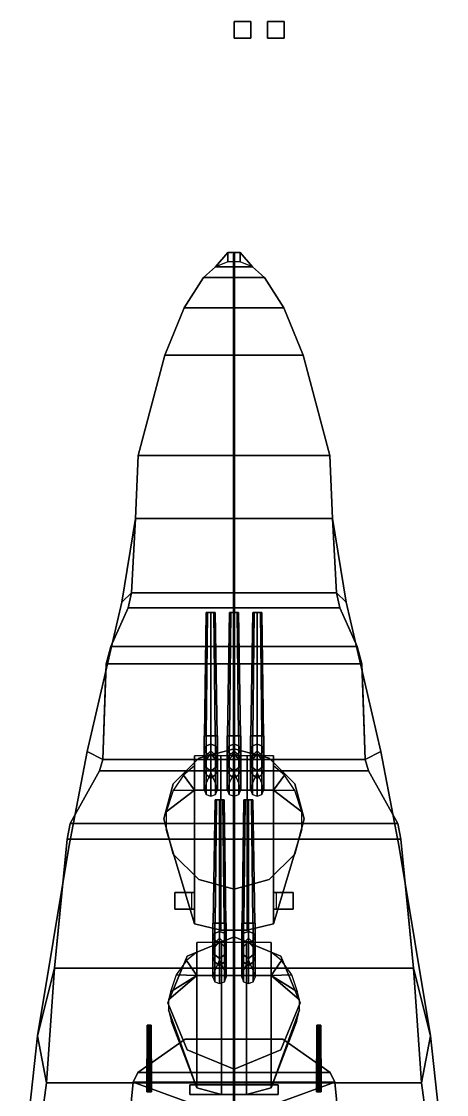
# Model space of a CAD drawing. Header units: millimetres. Extents: x -13 to 13, y -77 to 87.
# Drawn here: x -12.7 to 12.7, y 23 to 87.3 of the extents above; entities that cross this region are included whole.
import ezdxf

# ---------------------------------------------------------------- set-up
doc = ezdxf.new("R2010")
doc.units = ezdxf.units.MM
for name, color, linetype in [('gun', 1, 'Continuous'), ('sleeve', 5, 'Continuous'), ('superstructure', 3, 'Continuous'), ('turret', 2, 'Continuous')]:
    doc.layers.add(name, color=color, linetype=linetype)

msp = doc.modelspace()

# ---------------------------------------------------------------- linework, layer by layer
for points in [[(1, 87.35, 63.35), (1, 87.35, 62.35), (0, 87.35, 62.35), (0, 87.35, 63.35)], [(1, 87.35, 62.35), (1, 86.35, 62.35), (0, 86.35, 62.35), (0, 87.35, 62.35)], [(0, 87.35, 62.35), (0, 86.35, 62.35), (0, 86.35, 63.35), (0, 87.35, 63.35)], [(0, 87.35, 63.35), (0, 86.35, 63.35), (1, 86.35, 63.35), (1, 87.35, 63.35)], [(1, 86.35, 63.35), (1, 86.35, 62.35), (1, 87.35, 62.35), (1, 87.35, 63.35)], [(3, 87.35, 62.35), (3, 86.35, 62.35), (2, 86.35, 62.35), (2, 87.35, 62.35)], [(2, 87.35, 62.35), (2, 86.35, 62.35), (3, 86.35, 62.35), (3, 87.35, 62.35)], [(0, 86.35, 63.35), (0, 86.35, 62.35), (1, 86.35, 62.35), (1, 86.35, 63.35)], [(-0.37, 73.5, 5.84), (-1.1, 72.64, 5.74), (1.1, 72.64, 5.74), (0.37, 73.5, 5.84)], [(-0.37, 72.93), (-1.1, 72.64), (-1.1, 72.64, 5.74), (-0.37, 73.5, 5.84)], [(0.37, 73.5, 5.84), (0.37, 72.93), (-0.37, 72.93), (-0.37, 73.5, 5.84)], [(0, 73.47, 5.82), (-0.05, 73.42, 5.82), (-0.05, 73.42, 12.22), (0, 73.47, 12.22)], [(0, 73.47, 12.22), (-0.05, 73.42, 12.22), (0, 73.37, 12.22), (0.05, 73.42, 12.22)], [(-0.05, 73.42, 5.82), (0, 73.37, 5.82), (0, 73.37, 12.22), (-0.05, 73.42, 12.22)], [(0, 73.39, 7.67), (-0.02, 73.39, 7.65), (-0.02, 15.59, 28.44), (0, 15.59, 28.46)], [(-0.02, 73.39, 7.65), (0, 73.39, 7.63), (0, 15.59, 28.42), (-0.02, 15.59, 28.44)], [(0.05, 73.42, 5.82), (0, 73.47, 5.82), (0, 73.47, 12.22), (0.05, 73.42, 12.22)], [(0, 73.37, 5.82), (0.05, 73.42, 5.82), (0.05, 73.42, 12.22), (0, 73.37, 12.22)], [(0.02, 73.39, 7.65), (0, 73.39, 7.67), (0, 15.59, 28.46), (0.02, 15.59, 28.44)], [(0, 73.39, 7.63), (0.02, 73.39, 7.65), (0.02, 15.59, 28.44), (0, 15.59, 28.42)], [(1.1, 72.64, 5.74), (1.1, 72.64), (0.37, 72.93), (0.37, 73.5, 5.84)], [(1.82, 72, 5.73), (1.1, 72.64, 5.74), (-1.1, 72.64, 5.74), (-1.82, 72, 5.73)], [(-1.1, 72.64, 5.74), (-1.1, 72.64), (-1.82, 72), (-1.82, 72, 5.73)], [(1.82, 72), (1.1, 72.64), (1.1, 72.64, 5.74), (1.82, 72, 5.73)], [(-1.82, 72, 5.73), (-2.99, 70.18, 5.69), (2.99, 70.18, 5.69), (1.82, 72, 5.73)], [(-1.82, 72), (-2.99, 70.18), (-2.99, 70.18, 5.69), (-1.82, 72, 5.73)], [(2.99, 70.18, 5.69), (2.99, 70.18), (1.82, 72), (1.82, 72, 5.73)], [(4.15, 67.34, 5.68), (2.99, 70.18, 5.69), (-2.99, 70.18, 5.69), (-4.15, 67.34, 5.68)], [(-2.99, 70.18, 5.69), (-2.99, 70.18), (-4.15, 67.34), (-4.15, 67.34, 5.68)], [(4.15, 67.34), (2.99, 70.18), (2.99, 70.18, 5.69), (4.15, 67.34, 5.68)], [(-4.15, 67.34, 5.68), (-5.75, 61.33, 5.58), (5.75, 61.33, 5.58), (4.15, 67.34, 5.68)], [(-4.15, 67.34), (-5.75, 61.33), (-5.75, 61.33, 5.58), (-4.15, 67.34, 5.68)], [(5.75, 61.33, 5.58), (5.75, 61.33), (4.15, 67.34), (4.15, 67.34, 5.68)], [(5.91, 57.55, 5.56), (5.75, 61.33, 5.58), (-5.75, 61.33, 5.58), (-5.91, 57.55, 5.56)], [(-5.75, 61.33, 5.58), (-5.75, 61.33), (-5.91, 57.55), (-5.91, 57.55, 5.56)], [(5.91, 57.55), (5.75, 61.33), (5.75, 61.33, 5.58), (5.91, 57.55, 5.56)], [(-5.91, 57.55), (-6.73, 52.54), (-6.73, 52.54, 1.33), (-5.91, 57.55, 1.33)], [(-6.14, 53.09, 1.33), (-5.91, 57.55, 1.33), (-6.73, 52.54, 1.33), (-6.14, 53.09, 1.33)], [(6.14, 53.09, 5.53), (5.91, 57.55, 5.56), (-5.91, 57.55, 5.56), (-6.14, 53.09, 5.53)], [(-5.91, 57.55, 5.56), (-5.91, 57.55, 1.33), (-6.14, 53.09, 1.33), (-6.14, 53.09, 5.53)], [(6.73, 52.54, 1.33), (6.73, 52.54), (5.91, 57.55), (5.91, 57.55, 1.33)], [(6.14, 53.09, 1.33), (5.91, 57.55, 1.33), (5.91, 57.55, 5.56), (6.14, 53.09, 5.53)], [(6.73, 52.54, 1.33), (5.91, 57.55, 1.33), (6.14, 53.09, 1.33), (6.73, 52.54, 1.33)], [(-6.14, 53.09, 1.33), (-6.73, 52.54, 1.33), (-7.314, 50.029, 1.33), (-6.35, 52.19, 1.33)], [(-6.14, 53.09, 5.53), (-6.35, 52.19, 5.53), (6.35, 52.19, 5.53), (6.14, 53.09, 5.53)], [(-6.14, 53.09, 1.33), (-6.35, 52.19, 1.33), (-6.35, 52.19, 5.53), (-6.14, 53.09, 5.53)], [(6.35, 52.19, 5.53), (6.35, 52.19, 1.33), (6.14, 53.09, 1.33), (6.14, 53.09, 5.53)], [(7.314, 50.029, 1.33), (6.73, 52.54, 1.33), (6.14, 53.09, 1.33), (6.35, 52.19, 1.33)], [(-6.73, 52.54, 1.33), (-6.73, 52.54), (-8.81, 43.59), (-8.81, 43.59, 1.33)], [(7.38, 49.88, 5.5), (6.35, 52.19, 5.53), (-6.35, 52.19, 5.53), (-7.38, 49.88, 5.5)], [(-6.35, 52.19, 5.53), (-6.35, 52.19, 1.33), (-7.38, 49.88, 1.33), (-7.38, 49.88, 5.5)], [(7.38, 49.88, 1.33), (6.35, 52.19, 1.33), (6.35, 52.19, 5.53), (7.38, 49.88, 5.5)], [(8.81, 43.59), (6.73, 52.54), (6.73, 52.54, 1.33), (8.81, 43.59, 1.33)], [(-7.38, 49.88, 5.5), (-7.66, 48.85, 5.49), (7.66, 48.85, 5.49), (7.38, 49.88, 5.5)], [(-7.38, 49.88, 1.33), (-7.66, 48.85, 1.33), (-7.66, 48.85, 5.49), (-7.38, 49.88, 5.5)], [(7.66, 48.85, 5.49), (7.66, 48.85, 1.33), (7.38, 49.88, 1.33), (7.38, 49.88, 5.5)], [(-7.673, 48.483, 1.33), (-8.81, 43.59, 1.33), (-7.86, 43.11, 1.33), (-7.673, 48.483, 1.33)], [(7.86, 43.11, 5.46), (7.66, 48.85, 5.49), (-7.66, 48.85, 5.49), (-7.86, 43.11, 5.46)], [(-7.66, 48.85, 5.49), (-7.66, 48.85, 1.33), (-7.86, 43.11, 1.33), (-7.86, 43.11, 5.46)], [(7.86, 43.11, 1.33), (7.66, 48.85, 1.33), (7.66, 48.85, 5.49), (7.86, 43.11, 5.46)], [(8.81, 43.59, 1.33), (7.673, 48.483, 1.33), (7.673, 48.483, 1.33), (7.86, 43.11, 1.33)], [(-8.81, 43.59), (-9.91, 37.85), (-9.91, 37.85, 1.33), (-8.81, 43.59, 1.33)], [(-8.81, 43.59, 1.33), (-9.542, 39.77, 1.33), (-8.07, 42.42, 1.33), (-7.86, 43.11, 1.33)], [(-7.86, 43.11, 5.46), (-8.07, 42.42, 5.46), (8.07, 42.42, 5.46), (7.86, 43.11, 5.46)], [(-7.86, 43.11, 1.33), (-8.07, 42.42, 1.33), (-8.07, 42.42, 5.46), (-7.86, 43.11, 5.46)], [(8.07, 42.42, 1.33), (9.542, 39.77, 1.33), (8.81, 43.59, 1.33), (7.86, 43.11, 1.33)], [(8.07, 42.42, 5.46), (8.07, 42.42, 1.33), (7.86, 43.11, 1.33), (7.86, 43.11, 5.46)], [(9.91, 37.85, 1.33), (9.91, 37.85), (8.81, 43.59), (8.81, 43.59, 1.33)], [(-8.07, 42.42, 5.46), (-8.07, 42.42, 1.33), (-9.82, 39.27, 1.33), (-9.82, 39.27, 5.42)], [(9.82, 39.27, 5.42), (8.07, 42.42, 5.46), (-8.07, 42.42, 5.46), (-9.82, 39.27, 5.42)], [(9.82, 39.27, 1.33), (8.07, 42.42, 1.33), (8.07, 42.42, 5.46), (9.82, 39.27, 5.42)], [(-9.82, 39.27, 5.42), (-10.01, 38.33, 5.42), (10.01, 38.33, 5.42), (9.82, 39.27, 5.42)], [(-9.82, 39.27, 1.33), (-10.01, 38.33, 1.33), (-10.01, 38.33, 5.42), (-9.82, 39.27, 5.42)], [(10.01, 38.33, 5.42), (10.01, 38.33, 1.33), (9.82, 39.27, 1.33), (9.82, 39.27, 5.42)], [(10.75, 30.59, 5.37), (10.01, 38.33, 5.42), (-10.01, 38.33, 5.42), (-10.75, 30.59, 5.37)], [(-10.01, 38.33, 5.42), (-10.01, 38.33, 1.33), (-10.75, 30.59, 1.33), (-10.75, 30.59, 5.37)], [(10.75, 30.59, 1.33), (10.01, 38.33, 1.33), (10.01, 38.33, 5.42), (10.75, 30.59, 5.37)], [(-9.91, 37.85, 1.33), (-9.91, 37.85), (-11.77, 26.53), (-11.77, 26.53, 1.33)], [(11.77, 26.53), (9.91, 37.85), (9.91, 37.85, 1.33), (11.77, 26.53, 1.33)], [(-10.259, 35.727, 1.33), (-10.259, 35.727, 1.33), (-11.77, 26.53, 1.33), (-10.75, 30.59, 1.33)], [(11.77, 26.53, 1.33), (10.259, 35.727, 1.33), (10.259, 35.727, 1.33), (10.75, 30.59, 1.33)], [(-10.75, 30.59, 1.33), (-10.75, 30.59, 1.33), (-11.77, 26.53, 1.33), (-11.23, 23.73, 1.33)], [(-10.75, 30.59, 5.37), (-11.23, 23.73, 5.31), (11.23, 23.73, 5.31), (10.75, 30.59, 5.37)], [(-10.75, 30.59, 1.33), (-11.23, 23.73, 1.33), (-11.23, 23.73, 5.31), (-10.75, 30.59, 5.37)], [(11.23, 23.73, 5.31), (11.23, 23.73, 1.33), (10.75, 30.59, 1.33), (10.75, 30.59, 5.37)], [(11.77, 26.53, 1.33), (10.75, 30.59, 1.33), (10.75, 30.59, 1.33), (11.23, 23.73, 1.33)], [(-11.77, 26.53), (-12.74, 17.7), (-12.74, 17.7, 1.33), (-11.77, 26.53, 1.33)], [(-11.77, 26.53, 1.33), (-12.74, 17.7, 1.33), (-11.49, 21.8, 1.33), (-11.23, 23.73, 1.33)], [(11.49, 21.8, 1.33), (12.74, 17.7, 1.33), (11.77, 26.53, 1.33), (11.23, 23.73, 1.33)], [(12.74, 17.7, 1.33), (12.74, 17.7), (11.77, 26.53), (11.77, 26.53, 1.33)], [(11.49, 21.8, 5.32), (11.23, 23.73, 5.31), (-11.23, 23.73, 5.31), (-11.49, 21.8, 5.32)], [(-11.23, 23.73, 5.31), (-11.23, 23.73, 1.33), (-11.49, 21.8, 1.33), (-11.49, 21.8, 5.32)], [(11.49, 21.8, 1.33), (11.23, 23.73, 1.33), (11.23, 23.73, 5.31), (11.49, 21.8, 5.32)]]:
    msp.add_3dface(points)
at = {"layer": 'gun'}
for points in [[(-1.77, 44.52, 7.24), (-1.659, 44.52, 7.509), (-1.581, 51.92, 7.431), (-1.66, 51.92, 7.24)], [(-1.659, 44.52, 6.971), (-1.77, 44.52, 7.24), (-1.66, 51.92, 7.24), (-1.581, 51.92, 7.049)], [(-1.66, 51.92, 7.24), (-1.199, 51.92, 7.431), (-1.12, 51.92, 7.24), (-1.581, 51.92, 7.049)], [(-1.581, 51.92, 7.431), (-1.39, 51.92, 7.51), (-1.199, 51.92, 7.431), (-1.66, 51.92, 7.24)], [(-1.659, 44.52, 7.509), (-1.39, 44.52, 7.62), (-1.39, 51.92, 7.51), (-1.581, 51.92, 7.431)], [(-1.39, 44.52, 6.86), (-1.659, 44.52, 6.971), (-1.581, 51.92, 7.049), (-1.39, 51.92, 6.97)], [(-1.581, 51.92, 7.049), (-1.12, 51.92, 7.24), (-1.199, 51.92, 7.049), (-1.39, 51.92, 6.97)], [(-1.39, 44.52, 7.62), (-1.121, 44.52, 7.509), (-1.199, 51.92, 7.431), (-1.39, 51.92, 7.51)], [(-1.121, 44.52, 6.971), (-1.39, 44.52, 6.86), (-1.39, 51.92, 6.97), (-1.199, 51.92, 7.049)], [(-1.121, 44.52, 7.509), (-1.01, 44.52, 7.24), (-1.12, 51.92, 7.24), (-1.199, 51.92, 7.431)], [(-1.01, 44.52, 7.24), (-1.121, 44.52, 6.971), (-1.199, 51.92, 7.049), (-1.12, 51.92, 7.24)], [(-0.269, 44.52, 6.971), (-0.38, 44.52, 7.24), (-0.27, 51.92, 7.24), (-0.191, 51.92, 7.049)], [(-0.38, 44.52, 7.24), (-0.269, 44.52, 7.509), (-0.191, 51.92, 7.431), (-0.27, 51.92, 7.24)], [(-0.191, 51.92, 7.431), (0, 51.92, 7.51), (0.191, 51.92, 7.431), (-0.27, 51.92, 7.24)], [(-0.27, 51.92, 7.24), (0.191, 51.92, 7.431), (0.27, 51.92, 7.24), (-0.191, 51.92, 7.049)], [(0, 44.52, 6.86), (-0.269, 44.52, 6.971), (-0.191, 51.92, 7.049), (0, 51.92, 6.97)], [(-0.269, 44.52, 7.509), (0, 44.52, 7.62), (0, 51.92, 7.51), (-0.191, 51.92, 7.431)], [(-0.191, 51.92, 7.049), (0.27, 51.92, 7.24), (0.191, 51.92, 7.049), (0, 51.92, 6.97)], [(0.269, 44.52, 6.971), (0, 44.52, 6.86), (0, 51.92, 6.97), (0.191, 51.92, 7.049)], [(0, 44.52, 7.62), (0.269, 44.52, 7.509), (0.191, 51.92, 7.431), (0, 51.92, 7.51)], [(0.38, 44.52, 7.24), (0.269, 44.52, 6.971), (0.191, 51.92, 7.049), (0.27, 51.92, 7.24)], [(0.269, 44.52, 7.509), (0.38, 44.52, 7.24), (0.27, 51.92, 7.24), (0.191, 51.92, 7.431)], [(1.121, 44.52, 6.971), (1.01, 44.52, 7.24), (1.12, 51.92, 7.24), (1.199, 51.92, 7.049)], [(1.01, 44.52, 7.24), (1.121, 44.52, 7.509), (1.199, 51.92, 7.431), (1.12, 51.92, 7.24)], [(1.199, 51.92, 7.431), (1.39, 51.92, 7.51), (1.581, 51.92, 7.431), (1.12, 51.92, 7.24)], [(1.12, 51.92, 7.24), (1.581, 51.92, 7.431), (1.66, 51.92, 7.24), (1.199, 51.92, 7.049)], [(1.39, 44.52, 6.86), (1.121, 44.52, 6.971), (1.199, 51.92, 7.049), (1.39, 51.92, 6.97)], [(1.121, 44.52, 7.509), (1.39, 44.52, 7.62), (1.39, 51.92, 7.51), (1.199, 51.92, 7.431)], [(1.199, 51.92, 7.049), (1.66, 51.92, 7.24), (1.581, 51.92, 7.049), (1.39, 51.92, 6.97)], [(1.659, 44.52, 6.971), (1.39, 44.52, 6.86), (1.39, 51.92, 6.97), (1.581, 51.92, 7.049)], [(1.39, 44.52, 7.62), (1.659, 44.52, 7.509), (1.581, 51.92, 7.431), (1.39, 51.92, 7.51)], [(1.77, 44.52, 7.24), (1.659, 44.52, 6.971), (1.581, 51.92, 7.049), (1.66, 51.92, 7.24)], [(1.659, 44.52, 7.509), (1.77, 44.52, 7.24), (1.66, 51.92, 7.24), (1.581, 51.92, 7.431)], [(-1.129, 33.29, 9.661), (-1.24, 33.29, 9.93), (-1.13, 40.69, 9.93), (-1.051, 40.69, 9.739)], [(-1.24, 33.29, 9.93), (-1.129, 33.29, 10.199), (-1.051, 40.69, 10.121), (-1.13, 40.69, 9.93)], [(-1.051, 40.69, 10.121), (-0.86, 40.69, 10.2), (-0.669, 40.69, 10.121), (-1.13, 40.69, 9.93)], [(-1.13, 40.69, 9.93), (-0.669, 40.69, 10.121), (-0.59, 40.69, 9.93), (-1.051, 40.69, 9.739)], [(-0.86, 33.29, 9.55), (-1.129, 33.29, 9.661), (-1.051, 40.69, 9.739), (-0.86, 40.69, 9.66)], [(-1.129, 33.29, 10.199), (-0.86, 33.29, 10.31), (-0.86, 40.69, 10.2), (-1.051, 40.69, 10.121)], [(-1.051, 40.69, 9.739), (-0.59, 40.69, 9.93), (-0.669, 40.69, 9.739), (-0.86, 40.69, 9.66)], [(-0.591, 33.29, 9.661), (-0.86, 33.29, 9.55), (-0.86, 40.69, 9.66), (-0.669, 40.69, 9.739)], [(-0.86, 33.29, 10.31), (-0.591, 33.29, 10.199), (-0.669, 40.69, 10.121), (-0.86, 40.69, 10.2)], [(-0.48, 33.29, 9.93), (-0.591, 33.29, 9.661), (-0.669, 40.69, 9.739), (-0.59, 40.69, 9.93)], [(-0.591, 33.29, 10.199), (-0.48, 33.29, 9.93), (-0.59, 40.69, 9.93), (-0.669, 40.69, 10.121)], [(0.48, 33.29, 9.93), (0.591, 33.29, 10.199), (0.669, 40.69, 10.121), (0.59, 40.69, 9.93)], [(0.591, 33.29, 9.661), (0.48, 33.29, 9.93), (0.59, 40.69, 9.93), (0.669, 40.69, 9.739)], [(0.59, 40.69, 9.93), (1.051, 40.69, 10.121), (1.13, 40.69, 9.93), (0.669, 40.69, 9.739)], [(0.669, 40.69, 10.121), (0.86, 40.69, 10.2), (1.051, 40.69, 10.121), (0.59, 40.69, 9.93)], [(0.591, 33.29, 10.199), (0.86, 33.29, 10.31), (0.86, 40.69, 10.2), (0.669, 40.69, 10.121)], [(0.86, 33.29, 9.55), (0.591, 33.29, 9.661), (0.669, 40.69, 9.739), (0.86, 40.69, 9.66)], [(0.669, 40.69, 9.739), (1.13, 40.69, 9.93), (1.051, 40.69, 9.739), (0.86, 40.69, 9.66)], [(0.86, 33.29, 10.31), (1.129, 33.29, 10.199), (1.051, 40.69, 10.121), (0.86, 40.69, 10.2)], [(1.129, 33.29, 9.661), (0.86, 33.29, 9.55), (0.86, 40.69, 9.66), (1.051, 40.69, 9.739)], [(1.129, 33.29, 10.199), (1.24, 33.29, 9.93), (1.13, 40.69, 9.93), (1.051, 40.69, 10.121)], [(1.24, 33.29, 9.93), (1.129, 33.29, 9.661), (1.051, 40.69, 9.739), (1.13, 40.69, 9.93)], [(-5.21, 27.18, 6.45), (-5.175, 27.18, 6.365), (-5.189, 23.18, 6.351), (-5.23, 23.18, 6.45)], [(-5.175, 27.18, 6.535), (-5.21, 27.18, 6.45), (-5.23, 23.18, 6.45), (-5.189, 23.18, 6.549)], [(-4.97, 27.18, 6.45), (-5.175, 27.18, 6.365), (-5.21, 27.18, 6.45), (-5.005, 27.18, 6.535)], [(-5.005, 27.18, 6.535), (-5.21, 27.18, 6.45), (-5.175, 27.18, 6.535), (-5.09, 27.18, 6.57)], [(-5.175, 27.18, 6.365), (-5.09, 27.18, 6.33), (-5.09, 23.18, 6.31), (-5.189, 23.18, 6.351)], [(-5.09, 27.18, 6.57), (-5.175, 27.18, 6.535), (-5.189, 23.18, 6.549), (-5.09, 23.18, 6.59)], [(-5.005, 27.18, 6.365), (-5.09, 27.18, 6.33), (-5.175, 27.18, 6.365), (-4.97, 27.18, 6.45)], [(-5.09, 27.18, 6.33), (-5.005, 27.18, 6.365), (-4.991, 23.18, 6.351), (-5.09, 23.18, 6.31)], [(-5.005, 27.18, 6.535), (-5.09, 27.18, 6.57), (-5.09, 23.18, 6.59), (-4.991, 23.18, 6.549)], [(-5.005, 27.18, 6.365), (-4.97, 27.18, 6.45), (-4.95, 23.18, 6.45), (-4.991, 23.18, 6.351)], [(-4.97, 27.18, 6.45), (-5.005, 27.18, 6.535), (-4.991, 23.18, 6.549), (-4.95, 23.18, 6.45)], [(5.005, 27.18, 6.535), (4.97, 27.18, 6.45), (4.95, 23.18, 6.45), (4.991, 23.18, 6.549)], [(4.97, 27.18, 6.45), (5.005, 27.18, 6.365), (4.991, 23.18, 6.351), (4.95, 23.18, 6.45)], [(5.175, 27.18, 6.535), (4.97, 27.18, 6.45), (5.005, 27.18, 6.535), (5.09, 27.18, 6.57)], [(5.21, 27.18, 6.45), (5.005, 27.18, 6.365), (4.97, 27.18, 6.45), (5.175, 27.18, 6.535)], [(5.09, 27.18, 6.57), (5.005, 27.18, 6.535), (4.991, 23.18, 6.549), (5.09, 23.18, 6.59)], [(5.005, 27.18, 6.365), (5.09, 27.18, 6.33), (5.09, 23.18, 6.31), (4.991, 23.18, 6.351)], [(5.175, 27.18, 6.365), (5.09, 27.18, 6.33), (5.005, 27.18, 6.365), (5.21, 27.18, 6.45)], [(5.175, 27.18, 6.535), (5.09, 27.18, 6.57), (5.09, 23.18, 6.59), (5.189, 23.18, 6.549)], [(5.09, 27.18, 6.33), (5.175, 27.18, 6.365), (5.189, 23.18, 6.351), (5.09, 23.18, 6.31)], [(5.21, 27.18, 6.45), (5.175, 27.18, 6.535), (5.189, 23.18, 6.549), (5.23, 23.18, 6.45)], [(5.175, 27.18, 6.365), (5.21, 27.18, 6.45), (5.23, 23.18, 6.45), (5.189, 23.18, 6.351)]]:
    msp.add_3dface(points, dxfattribs=at)
at = {"layer": 'sleeve'}
for points in [[(-1.79, 44.52, 7.24), (-1.673, 44.52, 6.957), (-1.673, 43.93, 6.957), (-1.79, 43.7, 7.24)], [(-1.673, 44.52, 7.523), (-1.79, 44.52, 7.24), (-1.79, 43.7, 7.24), (-1.673, 43.48, 7.523)], [(-1.39, 44.52, 7.64), (-1.673, 44.52, 7.523), (-1.673, 43.48, 7.523), (-1.39, 43.38, 7.64)], [(-1.673, 44.52, 6.957), (-1.39, 44.52, 6.84), (-1.39, 44.02, 6.84), (-1.673, 43.93, 6.957)], [(-1.39, 44.52, 6.84), (-1.107, 44.52, 6.957), (-1.107, 43.93, 6.957), (-1.39, 44.02, 6.84)], [(-1.107, 44.52, 7.523), (-1.39, 44.52, 7.64), (-1.39, 43.38, 7.64), (-1.107, 43.48, 7.523)], [(-1.107, 44.52, 6.957), (-0.99, 44.52, 7.24), (-0.99, 43.7, 7.24), (-1.107, 43.93, 6.957)], [(-0.99, 44.52, 7.24), (-1.107, 44.52, 7.523), (-1.107, 43.48, 7.523), (-0.99, 43.7, 7.24)], [(-0.283, 44.52, 7.523), (-0.4, 44.52, 7.24), (-0.4, 43.7, 7.24), (-0.283, 43.48, 7.523)], [(-0.4, 44.52, 7.24), (-0.283, 44.52, 6.957), (-0.283, 43.93, 6.957), (-0.4, 43.7, 7.24)], [(0, 44.52, 7.64), (-0.283, 44.52, 7.523), (-0.283, 43.48, 7.523), (0, 43.38, 7.64)], [(-0.283, 44.52, 6.957), (0, 44.52, 6.84), (0, 44.02, 6.84), (-0.283, 43.93, 6.957)], [(0.283, 44.52, 7.523), (0, 44.52, 7.64), (0, 43.38, 7.64), (0.283, 43.48, 7.523)], [(0, 44.52, 6.84), (0.283, 44.52, 6.957), (0.283, 43.93, 6.957), (0, 44.02, 6.84)], [(0.4, 44.52, 7.24), (0.283, 44.52, 7.523), (0.283, 43.48, 7.523), (0.4, 43.7, 7.24)], [(0.283, 44.52, 6.957), (0.4, 44.52, 7.24), (0.4, 43.7, 7.24), (0.283, 43.93, 6.957)], [(1.107, 44.52, 7.523), (0.99, 44.52, 7.24), (0.99, 43.7, 7.24), (1.107, 43.48, 7.523)], [(0.99, 44.52, 7.24), (1.107, 44.52, 6.957), (1.107, 43.93, 6.957), (0.99, 43.7, 7.24)], [(1.39, 44.52, 7.64), (1.107, 44.52, 7.523), (1.107, 43.48, 7.523), (1.39, 43.38, 7.64)], [(1.107, 44.52, 6.957), (1.39, 44.52, 6.84), (1.39, 44.02, 6.84), (1.107, 43.93, 6.957)], [(1.673, 44.52, 7.523), (1.39, 44.52, 7.64), (1.39, 43.38, 7.64), (1.673, 43.48, 7.523)], [(1.39, 44.52, 6.84), (1.673, 44.52, 6.957), (1.673, 43.93, 6.957), (1.39, 44.02, 6.84)], [(1.79, 44.52, 7.24), (1.673, 44.52, 7.523), (1.673, 43.48, 7.523), (1.79, 43.7, 7.24)], [(1.673, 44.52, 6.957), (1.79, 44.52, 7.24), (1.79, 43.7, 7.24), (1.673, 43.93, 6.957)], [(-1.79, 43.7, 7.24), (-1.673, 43.93, 6.957), (-1.673, 43.34, 6.85), (-1.79, 42.99, 7.24)], [(-1.673, 43.93, 6.957), (-1.39, 44.02, 6.84), (-1.39, 43.62, 6.57), (-1.673, 43.34, 6.85)], [(-1.39, 44.02, 6.84), (-1.107, 43.93, 6.957), (-1.107, 43.34, 6.85), (-1.39, 43.62, 6.57)], [(-1.107, 43.93, 6.957), (-0.99, 43.7, 7.24), (-0.99, 42.99, 7.24), (-1.107, 43.34, 6.85)], [(-0.4, 43.7, 7.24), (-0.283, 43.93, 6.957), (-0.283, 43.34, 6.85), (-0.4, 42.99, 7.24)], [(-0.283, 43.93, 6.957), (0, 44.02, 6.84), (0, 43.62, 6.57), (-0.283, 43.34, 6.85)], [(0, 44.02, 6.84), (0.283, 43.93, 6.957), (0.283, 43.34, 6.85), (0, 43.62, 6.57)], [(0.283, 43.93, 6.957), (0.4, 43.7, 7.24), (0.4, 42.99, 7.24), (0.283, 43.34, 6.85)], [(0.99, 43.7, 7.24), (1.107, 43.93, 6.957), (1.107, 43.34, 6.85), (0.99, 42.99, 7.24)], [(1.107, 43.93, 6.957), (1.39, 44.02, 6.84), (1.39, 43.62, 6.57), (1.107, 43.34, 6.85)], [(1.39, 44.02, 6.84), (1.673, 43.93, 6.957), (1.673, 43.34, 6.85), (1.39, 43.62, 6.57)], [(1.673, 43.93, 6.957), (1.79, 43.7, 7.24), (1.79, 42.99, 7.24), (1.673, 43.34, 6.85)], [(-1.673, 43.48, 7.523), (-1.79, 43.7, 7.24), (-1.79, 42.99, 7.24), (-1.673, 42.62, 7.76)], [(-1.79, 42.99, 7.24), (-1.673, 43.34, 6.85), (-1.673, 43.1, 6.7), (-1.79, 42.52, 7.24)], [(-1.673, 43.34, 6.85), (-1.39, 43.62, 6.57), (-1.39, 43.45, 6.31), (-1.673, 43.1, 6.7)], [(-1.39, 43.38, 7.64), (-1.673, 43.48, 7.523), (-1.673, 42.62, 7.76), (-1.39, 42.4, 8.19)], [(-1.673, 43.1, 6.7), (-1.39, 43.45, 6.31), (-1.39, 42.33, 6.31), (-1.673, 41.68, 6.5)], [(-1.39, 43.62, 6.57), (-1.107, 43.34, 6.85), (-1.107, 43.1, 6.7), (-1.39, 43.45, 6.31)], [(-1.107, 43.48, 7.523), (-1.39, 43.38, 7.64), (-1.39, 42.4, 8.19), (-1.107, 42.62, 7.76)], [(-1.39, 43.45, 6.31), (-1.107, 43.1, 6.7), (-1.107, 41.68, 6.5), (-1.39, 42.33, 6.31)], [(-0.99, 43.7, 7.24), (-1.107, 43.48, 7.523), (-1.107, 42.62, 7.76), (-0.99, 42.99, 7.24)], [(-1.107, 43.34, 6.85), (-0.99, 42.99, 7.24), (-0.99, 42.52, 7.24), (-1.107, 43.1, 6.7)], [(-0.283, 43.48, 7.523), (-0.4, 43.7, 7.24), (-0.4, 42.99, 7.24), (-0.283, 42.62, 7.76)], [(-0.4, 42.99, 7.24), (-0.283, 43.34, 6.85), (-0.283, 43.1, 6.7), (-0.4, 42.52, 7.24)], [(-0.283, 43.34, 6.85), (0, 43.62, 6.57), (0, 43.45, 6.31), (-0.283, 43.1, 6.7)], [(0, 43.38, 7.64), (-0.283, 43.48, 7.523), (-0.283, 42.62, 7.76), (0, 42.4, 8.19)], [(-0.283, 43.1, 6.7), (0, 43.45, 6.31), (0, 42.33, 6.31), (-0.283, 41.68, 6.5)], [(0, 43.62, 6.57), (0.283, 43.34, 6.85), (0.283, 43.1, 6.7), (0, 43.45, 6.31)], [(0.283, 43.48, 7.523), (0, 43.38, 7.64), (0, 42.4, 8.19), (0.283, 42.62, 7.76)], [(0, 43.45, 6.31), (0.283, 43.1, 6.7), (0.283, 41.68, 6.5), (0, 42.33, 6.31)], [(0.4, 43.7, 7.24), (0.283, 43.48, 7.523), (0.283, 42.62, 7.76), (0.4, 42.99, 7.24)], [(0.283, 43.34, 6.85), (0.4, 42.99, 7.24), (0.4, 42.52, 7.24), (0.283, 43.1, 6.7)], [(1.107, 43.48, 7.523), (0.99, 43.7, 7.24), (0.99, 42.99, 7.24), (1.107, 42.62, 7.76)], [(0.99, 42.99, 7.24), (1.107, 43.34, 6.85), (1.107, 43.1, 6.7), (0.99, 42.52, 7.24)], [(1.107, 43.34, 6.85), (1.39, 43.62, 6.57), (1.39, 43.45, 6.31), (1.107, 43.1, 6.7)], [(1.39, 43.38, 7.64), (1.107, 43.48, 7.523), (1.107, 42.62, 7.76), (1.39, 42.4, 8.19)], [(1.107, 43.1, 6.7), (1.39, 43.45, 6.31), (1.39, 42.33, 6.31), (1.107, 41.68, 6.5)], [(1.39, 43.62, 6.57), (1.673, 43.34, 6.85), (1.673, 43.1, 6.7), (1.39, 43.45, 6.31)], [(1.673, 43.48, 7.523), (1.39, 43.38, 7.64), (1.39, 42.4, 8.19), (1.673, 42.62, 7.76)], [(1.39, 43.45, 6.31), (1.673, 43.1, 6.7), (1.673, 41.68, 6.5), (1.39, 42.33, 6.31)], [(1.79, 43.7, 7.24), (1.673, 43.48, 7.523), (1.673, 42.62, 7.76), (1.79, 42.99, 7.24)], [(1.673, 43.34, 6.85), (1.79, 42.99, 7.24), (1.79, 42.52, 7.24), (1.673, 43.1, 6.7)], [(-1.79, 42.52, 7.24), (-1.673, 43.1, 6.7), (-1.673, 41.68, 6.5), (-1.79, 41.28, 6.87)], [(-1.673, 42.62, 7.76), (-1.79, 42.99, 7.24), (-1.79, 42.52, 7.24), (-1.673, 42.21, 7.76)], [(-1.673, 42.21, 7.76), (-1.79, 42.52, 7.24), (-1.79, 41.28, 6.87), (-1.673, 41, 7.25)], [(-1.39, 42.4, 8.19), (-1.673, 42.62, 7.76), (-1.673, 42.21, 7.76), (-1.39, 41.96, 8.19)], [(-1.107, 42.62, 7.76), (-1.39, 42.4, 8.19), (-1.39, 41.96, 8.19), (-1.107, 42.21, 7.76)], [(-1.107, 43.1, 6.7), (-0.99, 42.52, 7.24), (-0.99, 41.28, 6.87), (-1.107, 41.68, 6.5)], [(-0.99, 42.99, 7.24), (-1.107, 42.62, 7.76), (-1.107, 42.21, 7.76), (-0.99, 42.52, 7.24)], [(-0.99, 42.52, 7.24), (-1.107, 42.21, 7.76), (-1.107, 41, 7.25), (-0.99, 41.28, 6.87)], [(-0.4, 42.52, 7.24), (-0.283, 43.1, 6.7), (-0.283, 41.68, 6.5), (-0.4, 41.28, 6.87)], [(-0.283, 42.62, 7.76), (-0.4, 42.99, 7.24), (-0.4, 42.52, 7.24), (-0.283, 42.21, 7.76)], [(-0.283, 42.21, 7.76), (-0.4, 42.52, 7.24), (-0.4, 41.28, 6.87), (-0.283, 41, 7.25)], [(0, 42.4, 8.19), (-0.283, 42.62, 7.76), (-0.283, 42.21, 7.76), (0, 41.96, 8.19)], [(0.283, 42.62, 7.76), (0, 42.4, 8.19), (0, 41.96, 8.19), (0.283, 42.21, 7.76)], [(0.283, 43.1, 6.7), (0.4, 42.52, 7.24), (0.4, 41.28, 6.87), (0.283, 41.68, 6.5)], [(0.4, 42.99, 7.24), (0.283, 42.62, 7.76), (0.283, 42.21, 7.76), (0.4, 42.52, 7.24)], [(0.4, 42.52, 7.24), (0.283, 42.21, 7.76), (0.283, 41, 7.25), (0.4, 41.28, 6.87)], [(0.99, 42.52, 7.24), (1.107, 43.1, 6.7), (1.107, 41.68, 6.5), (0.99, 41.28, 6.87)], [(1.107, 42.62, 7.76), (0.99, 42.99, 7.24), (0.99, 42.52, 7.24), (1.107, 42.21, 7.76)], [(1.107, 42.21, 7.76), (0.99, 42.52, 7.24), (0.99, 41.28, 6.87), (1.107, 41, 7.25)], [(1.39, 42.4, 8.19), (1.107, 42.62, 7.76), (1.107, 42.21, 7.76), (1.39, 41.96, 8.19)], [(1.673, 42.62, 7.76), (1.39, 42.4, 8.19), (1.39, 41.96, 8.19), (1.673, 42.21, 7.76)], [(1.673, 43.1, 6.7), (1.79, 42.52, 7.24), (1.79, 41.28, 6.87), (1.673, 41.68, 6.5)], [(1.79, 42.99, 7.24), (1.673, 42.62, 7.76), (1.673, 42.21, 7.76), (1.79, 42.52, 7.24)], [(1.79, 42.52, 7.24), (1.673, 42.21, 7.76), (1.673, 41, 7.25), (1.79, 41.28, 6.87)], [(-1.39, 41.96, 8.19), (-1.673, 42.21, 7.76), (-1.673, 41, 7.25), (-1.39, 40.91, 7.67)], [(-1.107, 42.21, 7.76), (-1.39, 41.96, 8.19), (-1.39, 40.91, 7.67), (-1.107, 41, 7.25)], [(0, 41.96, 8.19), (-0.283, 42.21, 7.76), (-0.283, 41, 7.25), (0, 40.91, 7.67)], [(0.283, 42.21, 7.76), (0, 41.96, 8.19), (0, 40.91, 7.67), (0.283, 41, 7.25)], [(1.39, 41.96, 8.19), (1.107, 42.21, 7.76), (1.107, 41, 7.25), (1.39, 40.91, 7.67)], [(1.673, 42.21, 7.76), (1.39, 41.96, 8.19), (1.39, 40.91, 7.67), (1.673, 41, 7.25)], [(-1.143, 33.29, 10.213), (-1.26, 33.29, 9.93), (-1.26, 32.47, 9.93), (-1.143, 32.25, 10.213)], [(-1.26, 33.29, 9.93), (-1.143, 33.29, 9.647), (-1.143, 32.7, 9.647), (-1.26, 32.47, 9.93)], [(-0.86, 33.29, 10.33), (-1.143, 33.29, 10.213), (-1.143, 32.25, 10.213), (-0.86, 32.15, 10.33)], [(-1.143, 33.29, 9.647), (-0.86, 33.29, 9.53), (-0.86, 32.79, 9.53), (-1.143, 32.7, 9.647)], [(-0.577, 33.29, 10.213), (-0.86, 33.29, 10.33), (-0.86, 32.15, 10.33), (-0.577, 32.25, 10.213)], [(-0.86, 33.29, 9.53), (-0.577, 33.29, 9.647), (-0.577, 32.7, 9.647), (-0.86, 32.79, 9.53)], [(-0.46, 33.29, 9.93), (-0.577, 33.29, 10.213), (-0.577, 32.25, 10.213), (-0.46, 32.47, 9.93)], [(-0.577, 33.29, 9.647), (-0.46, 33.29, 9.93), (-0.46, 32.47, 9.93), (-0.577, 32.7, 9.647)], [(0.46, 33.29, 9.93), (0.577, 33.29, 9.647), (0.577, 32.7, 9.647), (0.46, 32.47, 9.93)], [(0.577, 33.29, 10.213), (0.46, 33.29, 9.93), (0.46, 32.47, 9.93), (0.577, 32.25, 10.213)], [(0.86, 33.29, 10.33), (0.577, 33.29, 10.213), (0.577, 32.25, 10.213), (0.86, 32.15, 10.33)], [(0.577, 33.29, 9.647), (0.86, 33.29, 9.53), (0.86, 32.79, 9.53), (0.577, 32.7, 9.647)], [(1.143, 33.29, 10.213), (0.86, 33.29, 10.33), (0.86, 32.15, 10.33), (1.143, 32.25, 10.213)], [(0.86, 33.29, 9.53), (1.143, 33.29, 9.647), (1.143, 32.7, 9.647), (0.86, 32.79, 9.53)], [(1.143, 33.29, 9.647), (1.26, 33.29, 9.93), (1.26, 32.47, 9.93), (1.143, 32.7, 9.647)], [(1.26, 33.29, 9.93), (1.143, 33.29, 10.213), (1.143, 32.25, 10.213), (1.26, 32.47, 9.93)], [(-1.26, 32.47, 9.93), (-1.143, 32.7, 9.647), (-1.143, 32.11, 9.54), (-1.26, 31.76, 9.93)], [(-1.143, 32.25, 10.213), (-1.26, 32.47, 9.93), (-1.26, 31.76, 9.93), (-1.143, 31.39, 10.45)], [(-1.143, 32.7, 9.647), (-0.86, 32.79, 9.53), (-0.86, 32.39, 9.26), (-1.143, 32.11, 9.54)], [(-1.143, 32.11, 9.54), (-0.86, 32.39, 9.26), (-0.86, 32.22, 9), (-1.143, 31.87, 9.39)], [(-0.86, 32.15, 10.33), (-1.143, 32.25, 10.213), (-1.143, 31.39, 10.45), (-0.86, 31.17, 10.88)], [(-1.143, 31.87, 9.39), (-0.86, 32.22, 9), (-0.86, 31.1, 9), (-1.143, 30.45, 9.19)], [(-0.86, 32.79, 9.53), (-0.577, 32.7, 9.647), (-0.577, 32.11, 9.54), (-0.86, 32.39, 9.26)], [(-0.86, 32.39, 9.26), (-0.577, 32.11, 9.54), (-0.577, 31.87, 9.39), (-0.86, 32.22, 9)], [(-0.577, 32.25, 10.213), (-0.86, 32.15, 10.33), (-0.86, 31.17, 10.88), (-0.577, 31.39, 10.45)], [(-0.86, 32.22, 9), (-0.577, 31.87, 9.39), (-0.577, 30.45, 9.19), (-0.86, 31.1, 9)], [(-0.577, 32.7, 9.647), (-0.46, 32.47, 9.93), (-0.46, 31.76, 9.93), (-0.577, 32.11, 9.54)], [(-0.46, 32.47, 9.93), (-0.577, 32.25, 10.213), (-0.577, 31.39, 10.45), (-0.46, 31.76, 9.93)], [(0.46, 32.47, 9.93), (0.577, 32.7, 9.647), (0.577, 32.11, 9.54), (0.46, 31.76, 9.93)], [(0.577, 32.25, 10.213), (0.46, 32.47, 9.93), (0.46, 31.76, 9.93), (0.577, 31.39, 10.45)], [(0.577, 32.7, 9.647), (0.86, 32.79, 9.53), (0.86, 32.39, 9.26), (0.577, 32.11, 9.54)], [(0.577, 32.11, 9.54), (0.86, 32.39, 9.26), (0.86, 32.22, 9), (0.577, 31.87, 9.39)], [(0.86, 32.15, 10.33), (0.577, 32.25, 10.213), (0.577, 31.39, 10.45), (0.86, 31.17, 10.88)], [(0.577, 31.87, 9.39), (0.86, 32.22, 9), (0.86, 31.1, 9), (0.577, 30.45, 9.19)], [(0.86, 32.79, 9.53), (1.143, 32.7, 9.647), (1.143, 32.11, 9.54), (0.86, 32.39, 9.26)], [(0.86, 32.39, 9.26), (1.143, 32.11, 9.54), (1.143, 31.87, 9.39), (0.86, 32.22, 9)], [(1.143, 32.25, 10.213), (0.86, 32.15, 10.33), (0.86, 31.17, 10.88), (1.143, 31.39, 10.45)], [(0.86, 32.22, 9), (1.143, 31.87, 9.39), (1.143, 30.45, 9.19), (0.86, 31.1, 9)], [(1.143, 32.7, 9.647), (1.26, 32.47, 9.93), (1.26, 31.76, 9.93), (1.143, 32.11, 9.54)], [(1.26, 32.47, 9.93), (1.143, 32.25, 10.213), (1.143, 31.39, 10.45), (1.26, 31.76, 9.93)], [(-1.26, 31.76, 9.93), (-1.143, 32.11, 9.54), (-1.143, 31.87, 9.39), (-1.26, 31.29, 9.93)], [(-1.26, 31.29, 9.93), (-1.143, 31.87, 9.39), (-1.143, 30.45, 9.19), (-1.26, 30.05, 9.56)], [(-1.143, 31.39, 10.45), (-1.26, 31.76, 9.93), (-1.26, 31.29, 9.93), (-1.143, 30.98, 10.45)], [(-0.577, 32.11, 9.54), (-0.46, 31.76, 9.93), (-0.46, 31.29, 9.93), (-0.577, 31.87, 9.39)], [(-0.577, 31.87, 9.39), (-0.46, 31.29, 9.93), (-0.46, 30.05, 9.56), (-0.577, 30.45, 9.19)], [(-0.46, 31.76, 9.93), (-0.577, 31.39, 10.45), (-0.577, 30.98, 10.45), (-0.46, 31.29, 9.93)], [(0.46, 31.76, 9.93), (0.577, 32.11, 9.54), (0.577, 31.87, 9.39), (0.46, 31.29, 9.93)], [(0.46, 31.29, 9.93), (0.577, 31.87, 9.39), (0.577, 30.45, 9.19), (0.46, 30.05, 9.56)], [(0.577, 31.39, 10.45), (0.46, 31.76, 9.93), (0.46, 31.29, 9.93), (0.577, 30.98, 10.45)], [(1.143, 32.11, 9.54), (1.26, 31.76, 9.93), (1.26, 31.29, 9.93), (1.143, 31.87, 9.39)], [(1.143, 31.87, 9.39), (1.26, 31.29, 9.93), (1.26, 30.05, 9.56), (1.143, 30.45, 9.19)], [(1.26, 31.76, 9.93), (1.143, 31.39, 10.45), (1.143, 30.98, 10.45), (1.26, 31.29, 9.93)], [(-1.143, 30.98, 10.45), (-1.26, 31.29, 9.93), (-1.26, 30.05, 9.56), (-1.143, 29.77, 9.94)], [(-0.86, 31.17, 10.88), (-1.143, 31.39, 10.45), (-1.143, 30.98, 10.45), (-0.86, 30.73, 10.88)], [(-0.86, 30.73, 10.88), (-1.143, 30.98, 10.45), (-1.143, 29.77, 9.94), (-0.86, 29.68, 10.36)], [(-0.577, 31.39, 10.45), (-0.86, 31.17, 10.88), (-0.86, 30.73, 10.88), (-0.577, 30.98, 10.45)], [(-0.577, 30.98, 10.45), (-0.86, 30.73, 10.88), (-0.86, 29.68, 10.36), (-0.577, 29.77, 9.94)], [(-0.46, 31.29, 9.93), (-0.577, 30.98, 10.45), (-0.577, 29.77, 9.94), (-0.46, 30.05, 9.56)], [(0.577, 30.98, 10.45), (0.46, 31.29, 9.93), (0.46, 30.05, 9.56), (0.577, 29.77, 9.94)], [(0.86, 31.17, 10.88), (0.577, 31.39, 10.45), (0.577, 30.98, 10.45), (0.86, 30.73, 10.88)], [(0.86, 30.73, 10.88), (0.577, 30.98, 10.45), (0.577, 29.77, 9.94), (0.86, 29.68, 10.36)], [(1.143, 31.39, 10.45), (0.86, 31.17, 10.88), (0.86, 30.73, 10.88), (1.143, 30.98, 10.45)], [(1.143, 30.98, 10.45), (0.86, 30.73, 10.88), (0.86, 29.68, 10.36), (1.143, 29.77, 9.94)], [(1.26, 31.29, 9.93), (1.143, 30.98, 10.45), (1.143, 29.77, 9.94), (1.26, 30.05, 9.56)]]:
    msp.add_3dface(points, dxfattribs=at)
at = {"layer": 'superstructure'}
for points in [[(-2.1, 43.177, 5.45), (-3.637, 41.64, 5.44), (-3.637, 41.64, 6.16), (-2.1, 43.177, 6.16)], [(0, 43.74, 5.46), (-2.1, 43.177, 5.45), (-2.1, 43.177, 6.16), (0, 43.74, 6.16)], [(2.1, 43.177, 5.45), (0, 43.74, 5.46), (0, 43.74, 6.16), (2.1, 43.177, 6.16)], [(3.637, 41.64, 5.44), (2.1, 43.177, 5.45), (2.1, 43.177, 6.16), (3.637, 41.64, 6.16)], [(-3.637, 41.64, 5.44), (-4.2, 39.54, 5.41), (-4.2, 39.54, 6.16), (-3.637, 41.64, 6.16)], [(4.2, 39.54, 5.41), (3.637, 41.64, 5.44), (3.637, 41.64, 6.16), (4.2, 39.54, 6.16)], [(-4.2, 39.54, 5.41), (-3.637, 37.44, 5.41), (-3.637, 37.44, 6.16), (-4.2, 39.54, 6.16)], [(3.637, 37.44, 5.41), (4.2, 39.54, 5.41), (4.2, 39.54, 6.16), (3.637, 37.44, 6.16)], [(-3.637, 37.44, 5.41), (-2.1, 35.903, 5.4), (-2.1, 35.903, 6.16), (-3.637, 37.44, 6.16)], [(2.1, 35.903, 5.4), (3.637, 37.44, 5.41), (3.637, 37.44, 6.16), (2.1, 35.903, 6.16)], [(-2.1, 35.903, 5.4), (0, 35.34, 5.4), (0, 35.34, 6.16), (-2.1, 35.903, 6.16)], [(0, 35.34, 5.4), (2.1, 35.903, 5.4), (2.1, 35.903, 6.16), (0, 35.34, 6.16)], [(0, 32.47, 5.38), (-2.8, 31.31, 5.37), (-2.8, 31.31, 8.76), (0, 32.47, 8.76)], [(2.8, 31.31, 5.37), (0, 32.47, 5.38), (0, 32.47, 8.76), (2.8, 31.31, 8.76)], [(-2.8, 31.31, 5.37), (-3.96, 28.51, 5.35), (-3.96, 28.51, 8.76), (-2.8, 31.31, 8.76)], [(3.96, 28.51, 5.35), (2.8, 31.31, 5.37), (2.8, 31.31, 8.76), (3.96, 28.51, 8.76)], [(-3.96, 28.51, 5.35), (-2.8, 25.71, 5.32), (-2.8, 25.71, 8.76), (-3.96, 28.51, 8.76)], [(2.8, 25.71, 5.32), (3.96, 28.51, 5.35), (3.96, 28.51, 8.76), (2.8, 25.71, 8.76)], [(-2.93, 26.33, 7.4), (-2.93, 26.33, 5.33), (-5.77, 24.34, 5.31), (-5.77, 24.34, 7.4)], [(5.77, 24.34, 7.4), (2.93, 26.33, 7.4), (-2.93, 26.33, 7.4), (-5.77, 24.34, 7.4)], [(2.93, 26.33, 7.4), (2.93, 26.33, 5.33), (-2.93, 26.33, 5.33), (-2.93, 26.33, 7.4)], [(2.93, 26.33, 5.33), (2.93, 26.33, 7.4), (5.77, 24.34, 7.4), (5.77, 24.34, 5.31)], [(-2.8, 25.71, 7.4), (0, 24.55, 7.4), (0, 24.55, 8.76), (-2.8, 25.71, 8.76)], [(0, 24.55, 7.4), (2.8, 25.71, 7.4), (2.8, 25.71, 8.76), (0, 24.55, 8.76)], [(-5.77, 24.34, 7.4), (-5.77, 24.34, 5.31), (-6.05, 23.76, 5.3), (-6.05, 23.76, 7.4)], [(6.05, 23.76, 7.4), (5.77, 24.34, 7.4), (-5.77, 24.34, 7.4), (-6.05, 23.76, 7.4)], [(5.77, 24.34, 5.31), (5.77, 24.34, 7.4), (6.05, 23.76, 7.4), (6.05, 23.76, 5.3)], [(-6.05, 23.76, 7.4), (-6.05, 23.76, 5.3), (-6.25, 21.73, 5.31), (-6.25, 21.73, 7.4)], [(-1.16, 21.98, 7.4), (-6.05, 23.76, 7.4), (-6.25, 21.73, 7.4), (-2.355, 21.485, 7.4)], [(1.16, 21.98, 7.4), (6.05, 23.76, 7.4), (-6.05, 23.76, 7.4), (-1.16, 21.98, 7.4)], [(6.05, 23.76, 7.4), (1.16, 21.98, 7.4), (2.355, 21.485, 7.4), (6.25, 21.73, 7.4)], [(6.05, 23.76, 5.3), (6.05, 23.76, 7.4), (6.25, 21.73, 7.4), (6.25, 21.73, 5.31)]]:
    msp.add_3dface(points, dxfattribs=at)
at = {"layer": 'turret'}
for points in [[(-0.79, 41.26, 8.31), (-0.79, 43.33, 6.16), (-2.37, 43.33, 6.16), (-2.37, 41.26, 8.1)], [(-2.37, 43.33, 6.16), (-2.37, 42.718, 6.16), (-2.37, 41.26, 8.1)], [(0.79, 41.26, 8.31), (0.79, 43.33, 6.16), (-0.79, 43.33, 6.16), (-0.79, 41.26, 8.31)], [(2.37, 41.26, 8.1), (2.37, 43.33, 6.16), (0.79, 43.33, 6.16), (0.79, 41.26, 8.31)], [(2.37, 41.26, 8.1), (2.37, 42.718, 6.16), (2.37, 43.33, 6.16), (2.37, 41.26, 8.1)], [(-2.37, 42.718, 6.16), (-3.02, 42.16, 6.16), (-2.37, 41.26, 8.1)], [(2.37, 41.26, 8.1), (3.02, 42.16, 6.16), (2.37, 42.718, 6.16), (2.37, 41.26, 8.1)], [(-3.02, 42.16, 6.16), (-3.65, 41.24, 6.16), (-2.37, 41.26, 8.1)], [(2.37, 41.26, 8.1), (3.65, 41.24, 6.16), (3.02, 42.16, 6.16), (2.37, 41.26, 8.1)], [(-4.06, 39.97, 6.16), (-4.06, 38.9, 6.16), (-2.37, 33.25, 8.1), (-2.37, 41.26, 8.1)], [(-3.65, 41.24, 6.16), (-4.06, 39.97, 6.16), (-2.37, 41.26, 8.1)], [(-2.37, 41.26, 8.1), (-2.37, 33.25, 8.1), (-0.79, 32.88, 8.31), (-0.79, 41.26, 8.31)], [(-0.79, 41.26, 8.31), (-0.79, 32.88, 8.31), (0.79, 32.88, 8.31), (0.79, 41.26, 8.31)], [(0.79, 41.26, 8.31), (0.79, 32.88, 8.31), (2.37, 33.25, 8.1), (2.37, 41.26, 8.1)], [(2.37, 33.25, 8.1), (4.06, 38.9, 6.16), (4.06, 39.97, 6.16), (2.37, 41.26, 8.1)], [(2.37, 41.26, 8.1), (4.06, 39.97, 6.16), (3.65, 41.24, 6.16), (2.37, 41.26, 8.1)], [(-4.06, 38.9, 6.16), (-2.37, 33.25, 6.16), (-2.37, 33.25, 8.1)], [(2.37, 33.25, 8.1), (2.37, 33.25, 6.16), (4.06, 38.9, 6.16), (2.37, 33.25, 8.1)], [(-2.37, 34.13, 8.02), (-2.37, 35.13, 8.02), (-3.54, 35.13, 8.02), (-3.54, 34.13, 8.02)], [(-3.54, 35.13, 8.02), (-3.54, 35.13, 7.61), (-3.54, 34.13, 7.61), (-3.54, 34.13, 8.02)], [(-3.54, 34.13, 7.61), (-3.54, 35.13, 7.61), (-2.54, 35.13, 7.61), (-2.54, 34.13, 7.61)], [(-2.37, 35.13, 8.02), (-2.54, 35.13, 7.61), (-3.54, 35.13, 7.61), (-3.54, 35.13, 8.02)], [(3.54, 35.13, 8.02), (3.54, 35.13, 7.61), (2.54, 35.13, 7.61), (2.37, 35.13, 8.02)], [(2.37, 35.13, 8.02), (2.37, 34.13, 8.02), (3.54, 34.13, 8.02), (3.54, 35.13, 8.02)], [(3.54, 35.13, 7.61), (3.54, 34.13, 7.61), (2.54, 34.13, 7.61), (2.54, 35.13, 7.61)], [(3.54, 34.13, 8.02), (3.54, 34.13, 7.61), (3.54, 35.13, 7.61), (3.54, 35.13, 8.02)], [(-3.54, 34.13, 8.02), (-3.54, 34.13, 7.61), (-2.54, 34.13, 7.61), (-2.37, 34.13, 8.02)], [(2.37, 34.13, 8.02), (2.54, 34.13, 7.61), (3.54, 34.13, 7.61), (3.54, 34.13, 8.02)], [(-2.37, 33.25, 8.1), (-2.37, 33.25, 6.16), (-0.79, 32.88, 6.16), (-0.79, 32.88, 8.31)], [(-0.79, 32.88, 8.31), (-0.79, 32.88, 6.16), (0.79, 32.88, 6.16), (0.79, 32.88, 8.31)], [(0.79, 32.88, 8.31), (0.79, 32.88, 6.16), (2.37, 33.25, 6.16), (2.37, 33.25, 8.1)], [(-2.22, 31.55, 8.76), (-2.84, 31.06, 8.76), (-2.22, 30.15, 10.71)], [(-0.74, 30.15, 10.9), (-0.74, 32.14, 8.76), (-2.22, 32.14, 8.76), (-2.22, 30.15, 10.71)], [(-2.22, 32.14, 8.76), (-2.22, 31.55, 8.76), (-2.22, 30.15, 10.71)], [(0.74, 30.15, 10.9), (0.74, 32.14, 8.76), (-0.74, 32.14, 8.76), (-0.74, 30.15, 10.9)], [(2.22, 30.15, 10.71), (2.22, 32.14, 8.76), (0.74, 32.14, 8.76), (0.74, 30.15, 10.9)], [(2.22, 30.15, 10.71), (2.22, 31.55, 8.76), (2.22, 32.14, 8.76), (2.22, 30.15, 10.71)], [(2.22, 30.15, 10.71), (2.84, 31.06, 8.76), (2.22, 31.55, 8.76), (2.22, 30.15, 10.71)], [(-2.84, 31.06, 8.76), (-3.46, 30.19, 8.76), (-2.22, 30.15, 10.71)], [(2.22, 30.15, 10.71), (3.46, 30.19, 8.76), (2.84, 31.06, 8.76), (2.22, 30.15, 10.71)], [(-3.92, 28.69, 8.76), (-3.92, 28.09, 8.76), (-2.22, 23.43, 10.71), (-2.22, 30.15, 10.71)], [(-3.81, 29.18, 8.76), (-3.92, 28.69, 8.76), (-2.22, 30.15, 10.71)], [(-3.46, 30.19, 8.76), (-3.81, 29.18, 8.76), (-2.22, 30.15, 10.71)], [(-2.22, 30.15, 10.71), (-2.22, 23.43, 10.71), (-0.74, 23.02, 10.9), (-0.74, 30.15, 10.9)], [(-0.74, 30.15, 10.9), (-0.74, 23.02, 10.9), (0.74, 23.02, 10.9), (0.74, 30.15, 10.9)], [(0.74, 30.15, 10.9), (0.74, 23.02, 10.9), (2.22, 23.43, 10.71), (2.22, 30.15, 10.71)], [(2.22, 30.15, 10.71), (3.81, 29.18, 8.76), (3.46, 30.19, 8.76), (2.22, 30.15, 10.71)], [(2.22, 30.15, 10.71), (3.92, 28.69, 8.76), (3.81, 29.18, 8.76), (2.22, 30.15, 10.71)], [(2.22, 30.15, 10.71), (2.22, 23.43, 10.71), (3.92, 28.09, 8.76), (3.92, 28.69, 8.76)], [(-3.92, 28.09, 8.76), (-3.76, 27.44, 8.76), (-2.22, 23.43, 10.71)], [(2.22, 23.43, 10.71), (3.76, 27.44, 8.76), (3.92, 28.09, 8.76), (2.22, 23.43, 10.71)], [(-3.76, 27.44, 8.76), (-2.22, 23.43, 8.76), (-2.22, 23.43, 10.71)], [(2.22, 23.43, 10.71), (2.22, 23.43, 8.76), (3.76, 27.44, 8.76), (2.22, 23.43, 10.71)], [(-2.65, 23.61, 10.9), (-2.65, 23.02, 10.9), (-2.65, 23.02, 11.41), (-2.65, 23.61, 11.41)], [(2.65, 23.61, 11.41), (2.65, 23.61, 10.9), (-2.65, 23.61, 10.9), (-2.65, 23.61, 11.41)], [(-2.65, 23.61, 11.41), (-2.65, 23.02, 11.41), (2.65, 23.02, 11.41), (2.65, 23.61, 11.41)], [(-2.22, 23.43, 10.71), (-2.22, 23.43, 8.76), (-0.74, 23.02, 8.76), (-0.74, 23.02, 10.9)], [(0.74, 23.02, 10.9), (0.74, 23.02, 8.76), (2.22, 23.43, 8.76), (2.22, 23.43, 10.71)], [(2.65, 23.02, 11.41), (2.65, 23.02, 10.9), (2.65, 23.61, 10.9), (2.65, 23.61, 11.41)], [(-2.65, 23.02, 11.41), (-2.65, 23.02, 10.9), (2.65, 23.02, 10.9), (2.65, 23.02, 11.41)], [(-0.74, 23.02, 10.9), (-0.74, 23.02, 8.76), (0.74, 23.02, 8.76), (0.74, 23.02, 10.9)]]:
    msp.add_3dface(points, dxfattribs=at)

doc.saveas('drawing.dxf')
